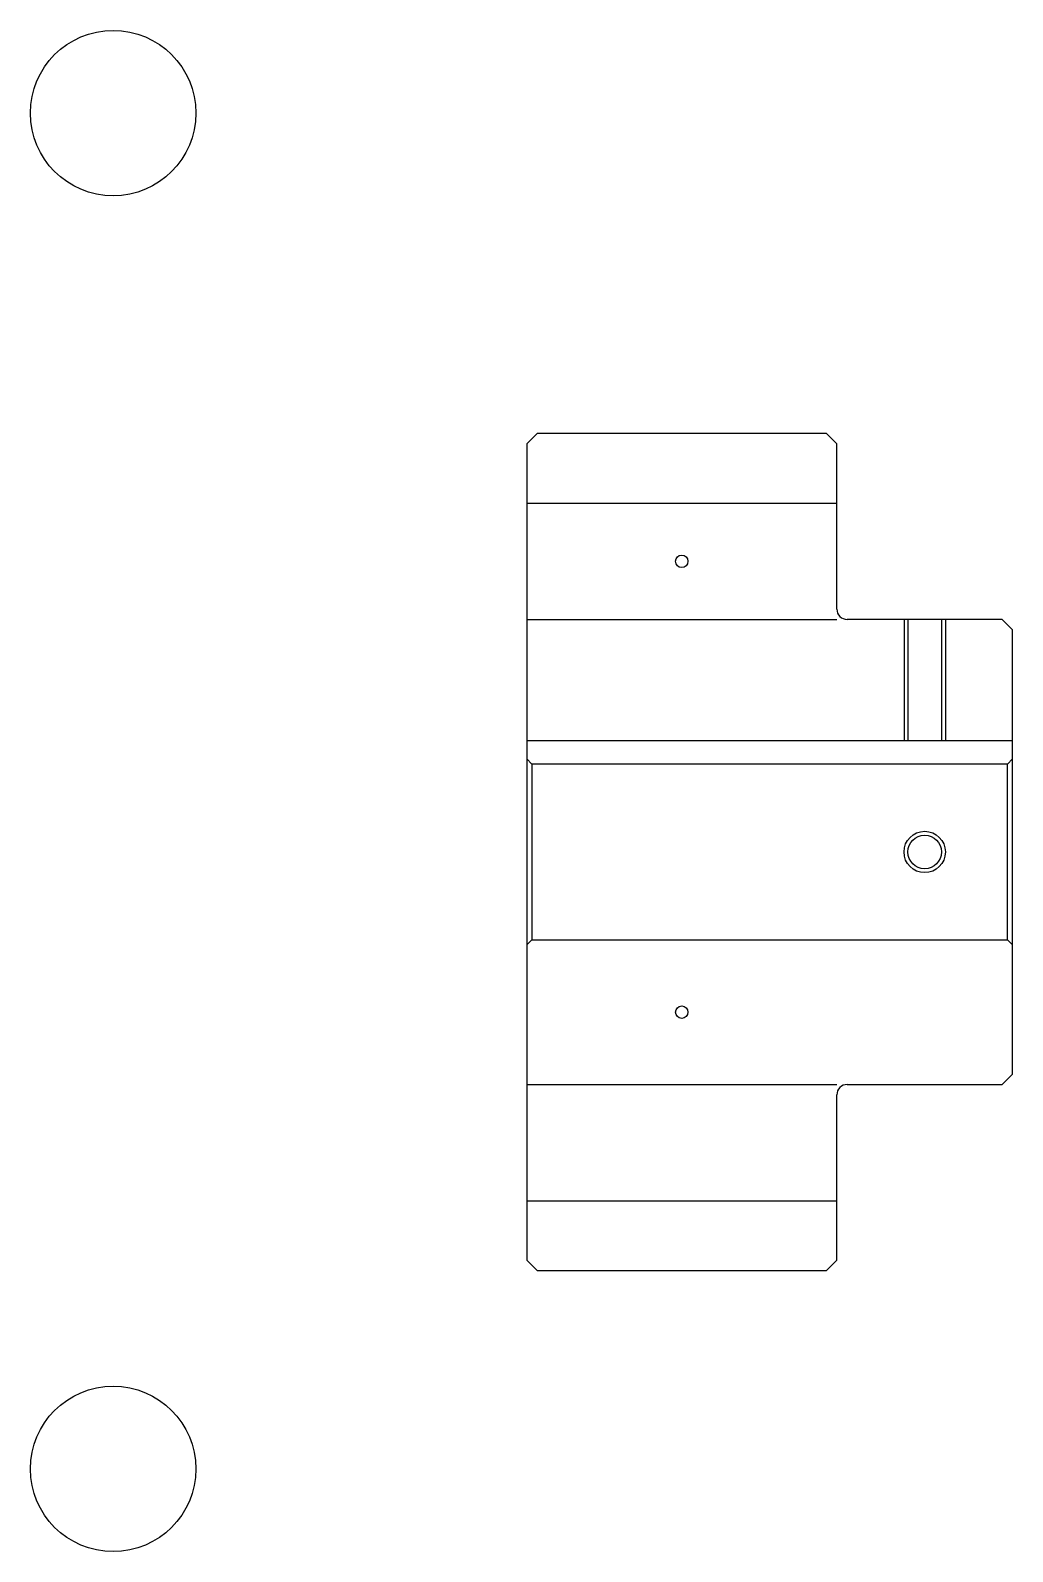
# Model space of a CAD drawing. Header units: metres. Extents: x 114 to 410, y 95 to 242.
# Drawn here: x 114 to 209, y 95.3 to 242.5 of the extents above.
import ezdxf

# ---------------------------------------------------------------- set-up
doc = ezdxf.new("R2010")
doc.units = ezdxf.units.M

msp = doc.modelspace()

# ---------------------------------------------------------------- linework, layer by layer
at = {"color": 4}
for p, q in [((162, 196.75), (192, 196.75)), ((162, 185.5), (192, 185.5)), ((162, 173.800003), (209, 173.800003)), ((162.5, 171.5), (162.5, 154.5)), ((208.5, 171.5), (209, 172)), ((208.5, 154.5), (209, 154)), ((162, 140.5), (192, 140.5)), ((162, 129.25), (192, 129.25))]:
    msp.add_line(p, q, dxfattribs=at)
for points in [[(192, 186.5), (192, 202.5), (191, 203.5), (163, 203.5), (162, 202.5), (162, 154)], [(193, 140.5), (208, 140.5), (209, 141.5), (209, 184.5), (208, 185.5), (193, 185.5)], [(198.5, 185.5), (198.5, 173.800003)], [(198.880005, 185.5), (198.880005, 173.800003)], [(202.119995, 185.5), (202.119995, 173.800003)], [(202.5, 185.5), (202.5, 173.800003)], [(162, 154), (162.5, 154.5), (208.5, 154.5), (208.5, 171.5), (162.5, 171.5), (162, 172)], [(162, 154), (162, 123.5), (163, 122.5), (191, 122.5), (192, 123.5), (192, 139.5)]]:
    msp.add_lwpolyline(points, dxfattribs=at)
at = {"color": 5}
for centre, radius in [((122, 234.5), 8), ((177, 191.125), 0.6), ((177, 147.5), 0.6), ((122, 103.300003), 8)]:
    msp.add_circle(centre, radius, dxfattribs=at)
at = {"color": 7}
msp.add_circle((200.5, 163), 2, dxfattribs=at)
at = {"color": 4}
msp.add_circle((200.5, 163), 1.62, dxfattribs=at)
for centre, start, end in [((193, 186.5), 180, 270), ((193, 139.5), 90, 180)]:
    msp.add_arc(centre, 1, start, end, dxfattribs=at)

doc.saveas('drawing.dxf')
